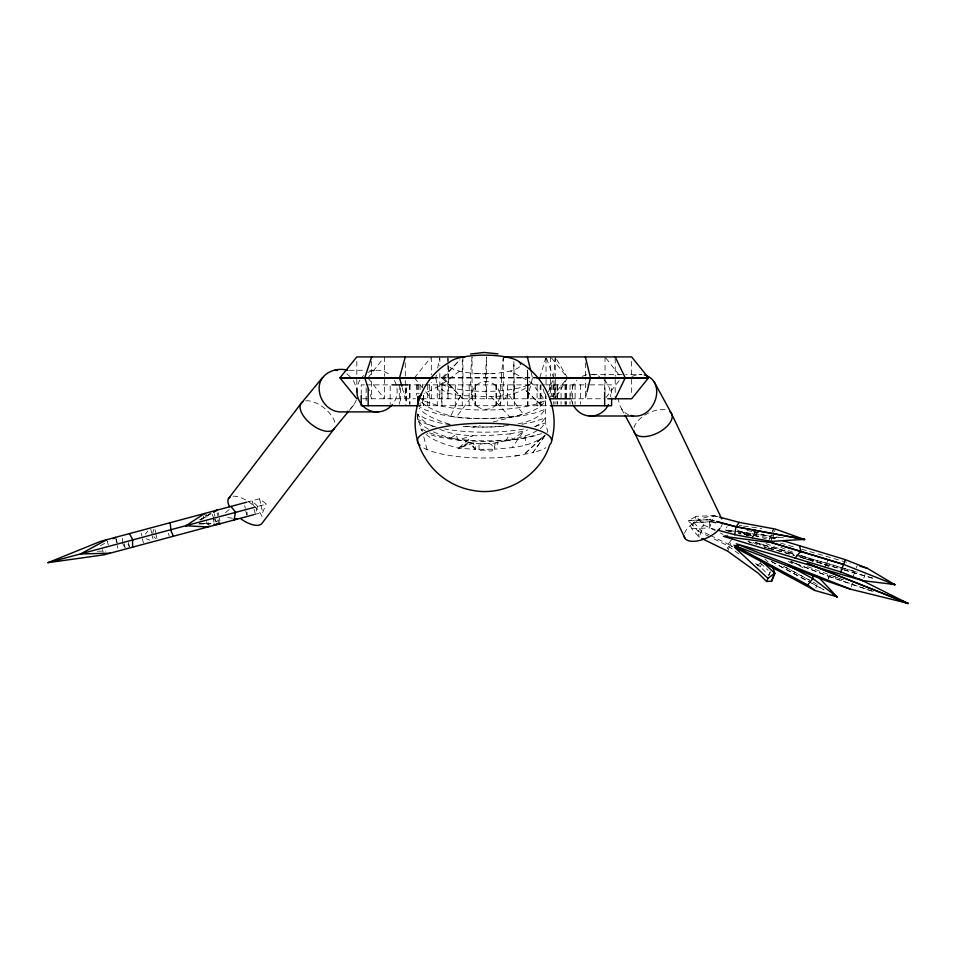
<?xml version="1.0" encoding="UTF-8"?>
<svg xmlns="http://www.w3.org/2000/svg" width="956" height="956" viewBox="0 0 956 956"><rect width="100%" height="100%" fill="white"/><g stroke="black" fill="none" stroke-linecap="round" stroke-linejoin="round"><path stroke-width="0.72" stroke-dasharray="4.78 3.58" d="M426.137 431.407L420.09 427.822L422.373 431.228L417.7 419.146L417.7 415.047M428.539 429.292L424.703 426.842A132.334 34.249 0 0 1 417.712 419.17L417.7 414.044L424.954 418.358L436.271 422.026A69.549 17.997 0 0 0 450.885 424.823M709.28 534.966L701.322 530.962L699.183 537.224L691.63 528.632L688.583 520.434L709.627 519.634L709.531 527.963L715.148 529.457M514.149 377.895L513.85 398.772L513.85 361.392L514.149 377.787M756.196 535.969L756.244 533.233M527.497 370.139L527.796 398.772L527.796 370.33M448.782 377.895L447.91 398.772L447.91 362.886M485.373 377.787L486.473 356.923L486.473 398.772L485.373 377.895M553.62 377.787L555.137 358.309M470.233 377.787L472.049 356.923L472.049 398.772L470.233 377.895M449.858 367.08A36.101 9.345 0 0 0 459.489 371.227C476.243 374.752 493.822 374.764 510.528 370.988L531.56 382.842L545.41 400.743L545.41 422.875L541.55 427.523A107.12 27.724 0 0 1 524.987 435.984L512.775 439.533L493.846 443.178A24.76 6.405 0 0 1 475.885 443.381L475.347 449.356L458.462 448.209L446.619 444.755A132.585 34.32 0 0 1 430.929 437.968L425.026 433.845M501.147 377.787L503.143 358.309M495.184 442.998L494.24 449.2L475.347 449.356L468.942 442.425L450.766 438.123A132.585 34.32 0 0 1 433.092 431.658M435.781 377.787L436.318 375.003M437.669 368.048L439.557 358.309M152.733 533.376L153.665 529.516M532.456 377.895L527.377 398.772L527.377 370.33L527.796 398.772M586.721 393.203L585.371 398.772L585.371 379.389M257.415 506.525L255.371 514.268L253.938 508.891M828.326 578.87L829.043 576.372L791.484 561.913M539.77 377.787L545.625 358.309M202.971 518.714L203.867 516.073M711.682 521.701L693.781 522.382L691.63 528.632L709.531 527.963L711.682 521.701L715.889 522.824M715.315 530.616L703.64 524.904L696.088 516.312L688.75 520.626L709.794 519.825L714.001 515.643L696.088 516.312L693.948 522.574L711.85 521.892L714.001 515.643L718.207 516.766M731.352 531.954L725.735 530.245L727.026 526.493M727.719 551.194L729.87 544.944L732.2 546.629M732.368 546.82L730.037 545.135L732.188 538.873M739.848 533.998L740.709 531.488L766.294 538.933M752.3 538.826L754.021 533.818M754.188 534.01L755.909 529.003M768.732 541L770.452 535.993L725.568 530.054L731.185 531.763M760.379 567.004L761.239 564.506M769.998 538.575L771.289 534.822M772.747 531.249L773.607 528.752M770.871 541.395L773.022 535.145M774.48 531.572L775.34 529.074M769.269 574.604L770.285 571.712M815.838 587.988L817.129 584.236M824.825 568.199L826.546 563.192M826.713 563.383L828.004 559.63M828.47 578.858L829.76 575.106L841.913 579.252M852.752 577.699L854.903 571.449M856.361 567.876L857.221 565.378M851.438 586.697L852.716 582.945M863.794 578.153L865.084 574.401M548.565 391.817L552.604 380.679M768.827 575.273L770.13 572.094M254.272 514.567L262.745 512.297L266.091 504.194M421.608 402.201A132.585 34.32 0 0 0 424.703 404.711L428.539 407.16A132.585 34.32 0 0 0 450.766 415.98L460.386 395.688C483.652 395.485 513.838 401.64 531.56 382.842L526.266 385.686A48.684 12.595 0 0 1 442.066 384.455L441.636 405.726M349.358 410.351L354.019 404.711L356.277 400.146M505.832 441.098L509.775 433.881L524.987 430.881A107.12 27.724 0 0 0 527.664 429.913M556.691 396.31L567.494 377.895L552.52 396.453M544.573 436.247L532.874 452.69L515.153 455.964M496.2 442.867L498.399 442.497L494.24 449.2L512.165 447.647L523.422 431.383L512.775 439.533L509.775 433.881C490.249 435.542 470.029 437.382 450.766 433.02A132.585 34.32 0 0 1 439.461 429.268M450.766 415.98L456.072 417.402L471.882 396.465M731.352 539.973L727.181 545.446L711.109 537.463M605.937 397.612L619.488 380.225M368 377.787L383.499 358.082M414.474 377.787L430.391 358.082M145.312 534.153L147.869 531.07M443.596 377.787L459.657 359.886M354.019 404.711L350.685 408.332L347.566 410.172M757.642 565.701L760.57 562.726M442.031 377.787L459.967 359.886M493.153 421.978L524.987 413.852A107.12 27.724 0 0 0 541.55 405.392L545.41 400.743L534.619 404.531A69.549 17.997 0 0 1 436.271 404.997L424.954 401.317L421.333 399.166M545.028 435.111C536.113 443.166 523.792 446.177 512.165 447.647M497.634 405.667L508.688 394.756L523.422 414.342C501.326 419.075 478.514 419.421 456.072 417.402M540.857 438.445L524.103 454.494L543.713 436.366M225.473 512.679L229.715 509.142M459.489 371.227L441.648 384.623L424.01 393.752M774.432 538.802L776.81 537.081L779.726 537.32M200.856 520.136L210.081 513.551M450.766 438.123L456.072 434.442L457.876 440.011L472.969 435.589L458.462 448.209L473.435 443.13L475.885 443.381M440.154 384.539L442.927 382.639M200.198 519.849L210.177 513.981M100.452 545.697L107.932 541.538M199.589 519.849L211.085 513.539M534.619 426.663L545.41 422.875L547.788 431.55L532.874 452.69A67.123 17.375 0 0 0 545.888 447.683M535.193 435.709L534.822 435.828A69.836 18.08 0 0 1 427.189 433.606M541.634 433.713L522.801 438.254A69.549 17.997 0 0 1 438.661 435.805L427.344 432.124M631.988 376.413L636.947 374.704L641.954 374.394L625.869 374.394M773.189 535.324L770.62 536.185L725.735 530.245M773.691 538.109L776.81 537.081M745.728 534.416L773.858 538.3L776.977 537.272L787.17 538.109M246.768 502.175L259.494 498.757L266.437 504.099L253.878 507.469M463.11 426.4L472.969 427.069L480.175 425.253M517.961 423.867L524.987 422.373A107.12 27.724 0 0 0 541.55 413.912L545.41 409.264L534.619 413.04A69.549 17.997 0 0 1 436.271 413.518L424.954 409.837L418.919 406.252M519.168 455.522L503.107 457.327A67.123 17.375 0 0 1 420.903 446.153M508.401 425.48L491.862 426.914L472.969 427.069M198.872 524.008L210.523 523.769M97.273 551.23L105.829 551.098M475.849 373.569L494.527 373.473M349.358 370.271L363.901 370.271M369.709 370.271L375.529 370.271M592.23 374.394L624.411 374.394M433.068 377.787L538.395 377.787M433.068 377.895L538.395 377.895M364.439 384.862L361.225 384.862L361.225 393.8M366.16 384.862L390.179 384.862L390.179 404.257M405.834 384.862L423.532 384.862M424.679 384.862L544.466 384.862M545.709 384.862L588.8 384.862M590.103 384.862L611.613 384.862L611.613 396.776M362.623 398.772L415.525 398.772M421.369 398.772L546.712 398.772M570.505 398.772L604.766 398.772M416.374 405.726L551.672 405.726M199.41 523.661L210.989 523.757M204.106 523.374L209.746 523.924M764.334 547.119L772.807 549.664M739.263 525.489L742.107 525.872M743.529 526.063L761.812 528.477M227.683 517.483L233.121 518.427M747.114 530.496L752.838 531.56M754.272 531.823L758.574 532.623M460.386 395.688L447.707 393.286L441.648 389.546M709.627 519.634L715.16 521.116M709.794 519.825L715.327 521.307M711.85 521.892L716.056 523.016M780.514 543.068L794.735 547.202M801.845 549.27L850.135 563.311M755.455 542.518L795.261 554.098M800.949 555.759L857.448 572.19M755.622 542.709L795.428 554.289M796.85 554.707L842.308 567.924M843.73 568.342L858.894 572.74M768.708 547.884L794.185 555.293M801.271 557.36L842.356 569.298M843.778 569.716L874.943 578.774M768.875 548.075L794.352 555.484M800.017 557.133L842.523 569.489M843.945 569.907L875.11 578.966M753.173 531.667L777.061 538.909M744.258 534.213L752.611 536.758M747.21 535.252L737.327 529.947M436.271 427.129L424.954 423.448L417.7 419.146L417.7 414.044M843.431 579.91L806.517 566.287M829.043 576.372L874.178 591.788M871.525 591.011L829.211 576.564L790.265 561.578M146.172 538.73L149.925 540.128M741.187 534.057L738.438 532.994L741.02 534.38M765.983 543.594L794.89 554.731M796.276 555.257L812.803 561.614M753.101 536.412L740.709 531.488L747.078 535.348M780.658 547.346L795.81 553.369M801.319 555.556L828.864 566.49M772.974 549.855L767.453 547.657L758.538 542.267M748.034 541.383L753.71 543.761M720.513 533.161L723.106 534.428M710.404 535.408L730.037 545.135M709.782 536.818L697.844 530.974L699.183 537.224M756.543 542.733L765.589 547.609M791.448 561.519L804.378 568.473M753.244 542.554L757.14 544.645M788.294 561.411L794.783 564.9M785.975 567.47L809.338 580.041M783.55 566.263L816.006 583.734M771.516 561.519L810.772 582.634M812.086 583.339L825.171 590.378M771.683 561.698L824.024 589.864M628.797 414.904C622.523 412.239 618.795 405.75 618.484 399.094M346.885 373.784L351.88 378.325M755.539 563.454L760.211 566.812L768.994 575.464M756.877 564.482L759.207 566.167M738.976 553.942L727.014 545.255L727.444 548.816M748.357 541.12L750.556 542.936M764.884 558.997L768.122 562.009M760.402 563.048L768.134 570.278M541.61 405.332L524.844 389.546L541.55 405.392M536.937 400.934L539.997 403.802M442.031 377.895L462.931 398.772L462.931 356.923M257.762 506.429L252.121 500.741L253.555 506.118M213.224 518.367L216.869 522.179M153.892 536.663L155.709 538.575M490.775 396.31L509.775 416.84M443.596 377.895L462.31 398.772M693.781 522.382L701.501 531.154L703.64 524.904L698.011 531.166L688.583 520.434M551.588 358.082L567.494 377.787L555.974 358.153M414.474 377.895L421.966 387.18M425.707 391.817L431.323 398.772L431.323 382.376M368 377.895L384.408 398.772L384.408 379.389M605.937 358.082L620.384 376.628M353.481 380.56L357.054 389.534L357.317 394.983M621.46 408.821L624.997 415.286M122.344 542.709L124.937 547.776M127.996 544.084L129.203 546.641M212.148 514.328L213.762 518.212M546.545 358.309L553.118 376.401M370.283 394.589L371.657 398.772L371.657 379.389M543.116 389.032L546.043 398.772L546.043 394.29M402.225 387.634L405.284 398.772L405.284 379.389M259.494 498.757L261.299 505.485M260.952 505.569L262.745 512.297M244.664 505.616L245.381 508.305M245.752 511.09L246.839 515.117M218.183 512.715L218.912 515.404M219.282 518.176L220 520.865M217.131 512.99L217.86 515.678M218.589 519.801L219.665 523.84M217.621 520.064L218.338 522.753M214.264 513.766L214.981 516.455M215.351 519.228L216.08 521.916M206.376 514.436L207.094 517.124M208.181 522.597L209.268 526.625M204.751 513.432L205.839 517.459M206.568 521.582L207.297 524.27M168.471 533.233L169.188 535.922M155.003 529.648L156.079 533.675M155.732 533.771L157.178 539.136M150.785 529.337L151.861 533.364M152.243 536.137L152.96 538.826M141.249 533.329L141.966 536.017M142.336 538.79L143.424 542.829M128.355 542.542L129.442 546.569M124.149 543.665L125.224 547.704M116.13 538.61L117.218 542.65M115.76 538.718L116.847 542.745M117.218 545.529L117.935 548.218M107.251 541L108.339 545.028M102.483 549.473L103.2 552.162M423.807 436.88L427.033 449.595M531.106 372.219L532.456 377.787M435.781 377.895L439.832 398.772L439.832 371.824M213.415 518.307L213.965 522.478M772.771 529.923L773.32 534.117M773.5 535.515L773.858 538.3M501.147 377.895L503.286 398.772L503.286 356.923M524.987 435.984L525.812 445.149M553.835 380.679L555.137 397.373M122.476 538.359L122.679 542.626M447.97 358.416L448.221 364.379M448.28 365.861L448.782 377.787M247.078 512.165L247.162 515.033M417.712 414.737L417.712 419.17M631.653 361.392L631.653 376.294M631.653 379.389L631.653 395.784M615.21 358.416L615.21 376.294M615.21 379.389L615.21 398.772M605.04 356.923L605.04 376.294M605.04 379.389L605.04 391.315M604.658 384.862L604.658 390.813M585.371 362.886L585.371 376.294M580.615 384.862L580.615 404.233M575.094 384.862L575.094 404.233M572.453 384.862L572.453 404.233M570.051 384.862L570.051 404.233M566.538 384.862L566.538 404.233M565.797 384.862L565.797 405.726M565.02 384.862L565.02 404.233M561.064 384.862L561.064 404.233M557.432 384.862L557.432 404.233M557.025 384.862L557.025 404.233M555.257 356.923L555.257 376.294M555.257 379.389L555.257 398.772M555.018 384.862L555.018 404.233M553.739 384.862L553.739 404.233M552.986 384.862L552.986 396.776M551.672 384.862L551.672 396.776M550.656 356.923L550.656 376.294M550.656 379.389L550.656 397.278M549.879 384.862L549.879 393.8M546.043 358.416L546.043 376.294M546.043 379.389L546.043 385.352M545.458 393.8L545.458 405.726M540.953 384.862L540.953 405.726M540.14 384.862L540.14 405.726M537.093 384.862L537.093 405.726M528.011 384.862L528.011 405.726M527.604 384.862L527.604 405.726M514.28 384.862L514.28 405.726M507.624 384.862L507.624 405.726M500.669 384.862L500.669 405.726M496.379 384.862L496.343 405.726M495.925 384.862L495.925 405.726M475.514 384.862L475.479 405.726M475.06 384.862L475.06 405.726M469.181 384.862L469.181 405.726M462.31 359.898L462.226 405.726M455.271 384.862L455.271 405.726M447.91 356.923L447.91 361.392M441.959 384.862L441.959 405.726M439.832 356.923L439.832 365.861M437.262 384.862L437.262 405.726M431.323 356.923L431.323 374.812M429.674 384.862L429.674 405.726M427.738 384.862L427.738 405.726M423.663 395.294L423.663 405.726M423.532 395.294L423.532 405.726M422.612 384.862L422.612 387.837M422.612 398.27L422.612 405.726M420.078 384.862L420.078 393.8M420.078 402.739L420.078 405.726M418.441 384.862L418.441 393.8M417.39 384.862L417.39 393.8M416.374 384.862L416.374 395.294M409.933 384.862L409.933 404.233M409.754 384.862L409.754 404.233M406.575 387.837L406.575 404.233M405.834 387.837L405.834 405.726M405.284 362.886L405.284 376.294M400.421 387.837L400.421 404.233M399.285 384.862L399.285 404.233M384.408 356.923L384.408 376.294M371.657 361.392L371.657 376.294M366.16 387.837L366.16 404.233M356.815 361.392L356.815 376.294M356.815 379.389L356.815 391.315M433.092 426.567A132.585 34.32 0 0 1 428.539 424.201L424.703 421.751A132.585 34.32 0 0 1 418.142 414.928M519.574 366.745A36.101 9.345 0 0 1 510.528 370.988M634.019 427.535A20.889 10.934 -27 0 1 648.025 413.315A20.889 10.934 -27 0 1 667.742 410.339M722.33 524.163A20.865 9.811 -25.5 0 1 720.669 527.365M684.532 533.245A20.865 9.811 -25.5 0 1 698.979 519.945A20.865 9.811 -25.5 0 1 718.565 516.766M305.741 400.839A20.889 10.361 38.4 0 1 324.323 408.14A20.889 10.361 38.4 0 1 335.221 424.572M356.923 392.629A20.865 20.16 90 0 1 360.161 379.64M361.75 377.465A20.865 20.16 90 0 1 363.603 375.517M367.952 372.446A20.865 20.16 90 0 1 390.179 375.278M394.386 380.488A20.865 20.16 90 0 1 392.283 404.711M582.156 376.413A20.865 19.813 -90 0 1 599.687 376.568M603.953 379.628A20.865 19.813 -90 0 1 610.525 396.74M572.931 404.269A20.865 19.813 -90 0 1 576.886 380.321M233.001 496.2A20.865 9.178 37.3 0 1 253.101 505.21M254.117 506.094A20.865 9.178 37.3 0 1 262.828 519.431M449.416 424.106A132.585 34.32 0 0 1 428.539 415.681L424.703 413.231A132.585 34.32 0 0 1 419.266 408.14M521.952 424.249A69.549 17.997 0 0 0 534.619 421.56L545.41 417.784L541.55 422.433A107.12 27.724 0 0 1 534.679 426.842M503.776 426.364A69.549 17.997 0 0 1 463.421 426.221M523.47 429.089A69.549 17.997 0 0 1 444.707 428.921M478.992 444.66L479.099 451.423C484.573 446.763 496.284 456.932 491.862 444.803C488.229 442.652 482.9 443.178 478.992 444.66M468.942 442.425L458.462 448.209L471.117 442.807L473.435 443.13L475.347 449.356L471.117 442.807L468.942 442.425M477.164 406.3A13.91 13.91 0 0 0 499.594 397.505A13.91 13.91 0 0 0 480.772 382.472A13.91 13.91 0 0 0 477.164 406.3"/><path stroke-width="1.43" d="M735.917 526.66L804.462 539.375L770.871 541.395L734.77 534.703L735.917 526.66L716.546 521.486M551.66 440.31C560.132 410.71 545.888 377.07 519.228 361.918M234.184 519.945L235.355 512.428M587.056 391.817L590.438 377.895M399.548 377.787L405.284 356.923M364.774 377.787L371.657 356.923M782.677 540.618L845.259 559.619L843.646 564.53L768.098 541.598M770.871 541.395L768.301 542.243L723.417 536.304L840.802 571.939L843.479 564.339L894.936 584.737L867.391 568.342L845.259 559.619M766.676 581.535L767.979 578.356L774.683 573.194L771.432 581.164L766.676 581.535L758.06 573.074L727.719 551.194L701.776 538.491M771.6 581.356L774.85 573.385L772.436 566.036M615.21 398.772L625.224 377.895M347.912 370.271C332.963 366.327 316.173 375.78 319.555 392.629C321.324 403.133 330.716 412.55 341.782 411.893L378.504 411.893M716.713 521.677L736.084 526.852L739.239 522.382L775.34 529.074L804.629 539.566L798.81 539.076M228.484 498.614L300.877 403.719L322.59 377.465M348.426 411.474L334.433 428.408L262.314 522.932A20.865 9.178 37.3 0 1 240.912 518.881M807.306 563.359L908.033 603.344L850.577 589.207L827.609 581.356L733.969 545.314L807.677 584.976L812.899 578.547L837.121 596.903L819.447 578.165M795.069 558.053L800.781 551.373M186.002 525.657L204.751 513.432M213.917 511.771L216.415 510.301M112.916 538.766L115.401 537.368M213.642 512.129L217.466 510.026M80.674 553.883L106.893 539.65M421.488 395.055L417.7 397.015L417.712 405.87M48.147 562.594L100.667 541.323L246.469 502.259M253.627 507.54L47.8 562.69L103.917 554.85L253.961 514.651M470.567 354.007L484.19 352.465L498.016 353.875M724.803 536.173L727.588 535.886M589.302 416.003L633.517 416.003C655.278 418.441 667.276 381.325 644.32 374.943M80.328 553.966L110.155 553.177M217.813 523.613L220.716 523.553M464.951 356.923L356.815 356.923L339.966 377.787L433.319 377.787M503.943 356.923L631.653 356.923L648.491 377.787L536.913 377.787M433.319 377.895L339.966 377.895L356.815 398.772M536.913 377.895L648.491 377.895L631.653 398.772L607.753 398.772M391.936 384.862L407.806 384.862M549.688 398.772L570.505 398.772M417.557 405.726L361.225 405.726L361.225 395.294M550.465 405.726L611.613 405.726L611.613 398.27M216.773 523.816L219.665 523.84M185.655 525.752L208.014 526.959M334.827 370.271L337.313 370.426M798.642 538.885L804.462 539.375M213.977 524.33L216.797 524.605M850.577 589.207L736.24 543.821L862.933 580.662L894.768 584.546L891.936 583.722M735.391 545.541L738.235 545.984M234.483 518.666L237.208 519.132M736.084 526.852L804.629 539.566M631.151 415.454L633.517 416.003M719.605 517.136L739.239 522.382M717.944 530.21L734.77 534.703M767.979 578.356L734.495 547.191L814.978 590.497L836.954 596.711L834.325 595.313M859.767 566.119L867.391 568.342M890.681 583.495L894.936 584.737M767.931 541.407L843.479 564.339M899.572 600.452L908.033 603.344M896.919 599.675L908.2 603.535L859.026 578.882M840.802 571.939L862.933 580.662M807.473 563.55L908.2 603.535M788.103 565.211L813.066 578.739L812.504 575.082M833.19 594.799L837.121 596.903M420.126 398.449L417.7 397.015A132.585 34.32 0 0 0 419.266 399.62M816.316 575.799L818.408 577.376M807.677 584.976L814.978 590.497M759.853 559.403L774.85 573.385M230.934 506.417L235.702 512.332M654.012 381.575L671.064 412.765L721.744 518.881M624.997 415.286L634.88 433.367L685.105 538.527M129.418 533.615L132.86 539.901M615.21 356.923L625.224 377.787M170.538 529.803L173.394 536.232M364.774 377.895L368.908 390.418M399.548 377.895L401.843 386.248M799.539 545.733L800.949 551.564M585.371 356.923L590.438 377.787M527.377 356.923L530.759 370.832M170.144 522.705L170.885 529.708M132.514 539.985L132.669 547.143M604.658 392.307L604.658 405.726M368.18 389.331L368.18 405.726M520.638 364.332A36.101 9.345 0 0 0 488.6 355.214A36.101 9.345 0 0 0 449.511 362.252C417.33 380.153 404.854 425.587 424.703 456.992C434.705 474.63 452.833 486.986 472.79 490.416C504.888 496.75 540.068 476.243 549.688 444.815A67.123 17.375 0 0 0 483.306 423.257A67.123 17.375 0 0 0 420.031 445.436M669.666 411.379A20.889 10.934 -27 0 1 658.732 432.387A20.889 10.934 -27 0 1 633.78 430.714M719.856 528.465A20.865 9.811 -25.5 0 1 698.705 540.666A20.865 9.811 -25.5 0 1 684.161 536.137M334.445 428.419A20.889 10.361 38.4 0 1 310.27 423.412A20.889 10.361 38.4 0 1 302.789 401.795M392.283 404.711A20.865 20.16 90 0 1 370.701 410.901A20.865 20.16 90 0 1 356.923 392.629M229.56 506.68A20.865 9.178 37.3 0 1 230.217 496.941M608.458 404.591A20.865 19.813 -90 0 1 591.25 416.063A20.865 19.813 -90 0 1 573.528 405.475"/></g></svg>
